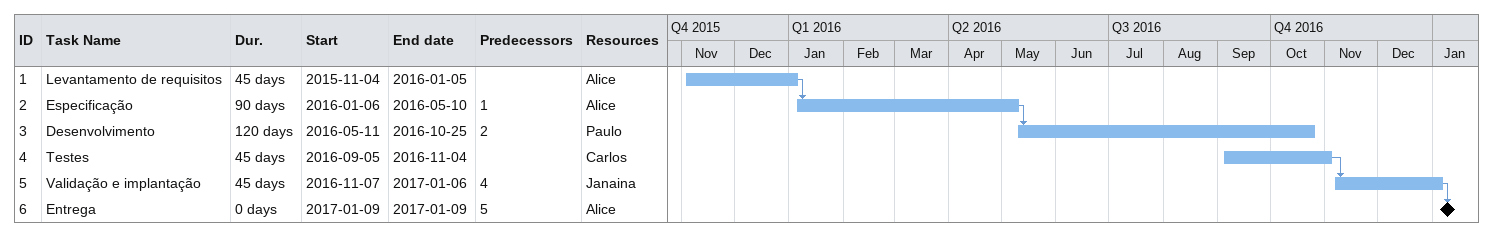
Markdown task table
| ID | Task | Duration | Start | Finish | Predecessors | Resources |
|---|---|---|---|---|---|---|
| 1 | Levantamento de requisitos | 45d | 2015-11-04 | 2016-01-05 |  | Alice |
| 2 | Especificação | 90d | 2016-01-06 | 2016-05-10 | 1 | Alice |
| 3 | Desenvolvimento | 120d | 2016-05-11 | 2016-10-25 | 2 | Paulo |
| 4 | Testes | 45d | 2016-09-05 | 2016-11-04 |  | Carlos |
| 5 | Validação e implantação | 45d | 2016-11-07 | 2017-01-06 | 4 | Janaina |
| 6 | Entrega | 0d | 2017-01-09 | 2017-01-09 | 5 | Alice |
